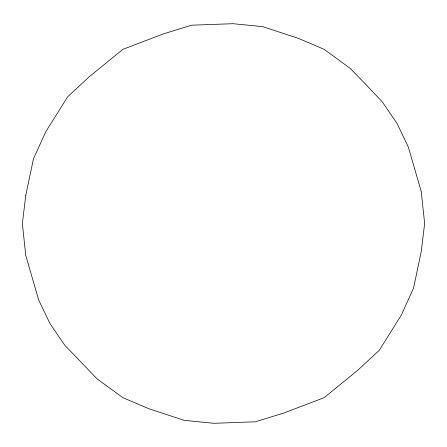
<?xml version="1.0" encoding="UTF-8"?>
<svg xmlns="http://www.w3.org/2000/svg" width="447" height="447" viewBox="0 0 447 447"><rect width="100%" height="100%" fill="white"/><g stroke="black" fill="none" stroke-linecap="round" stroke-linejoin="round"><path stroke-width="0.67" d="M25.775 195.423L22.35 223.5L25.775 255.539L38.733 300.116L50.036 323.65L64.765 345.207L96.893 378.715L122.925 397.701L148.957 408.77L184.265 420.353L213.973 423.298L255.382 421.8L283.834 413.017L324.075 397.701L357.46 370.513L379.296 350.264L401.294 315.146L413.598 287.946L421.225 251.577L424.65 223.5L421.225 191.461L408.267 146.884L396.964 123.35L382.235 101.793L365.087 83.69L350.107 68.285L324.075 49.299L298.043 38.23L262.735 26.647L233.027 23.702L191.618 25.2L163.166 33.983L122.925 49.299L89.54 76.487L67.704 96.736L45.706 131.854L33.402 159.054L25.775 195.423"/></g></svg>
